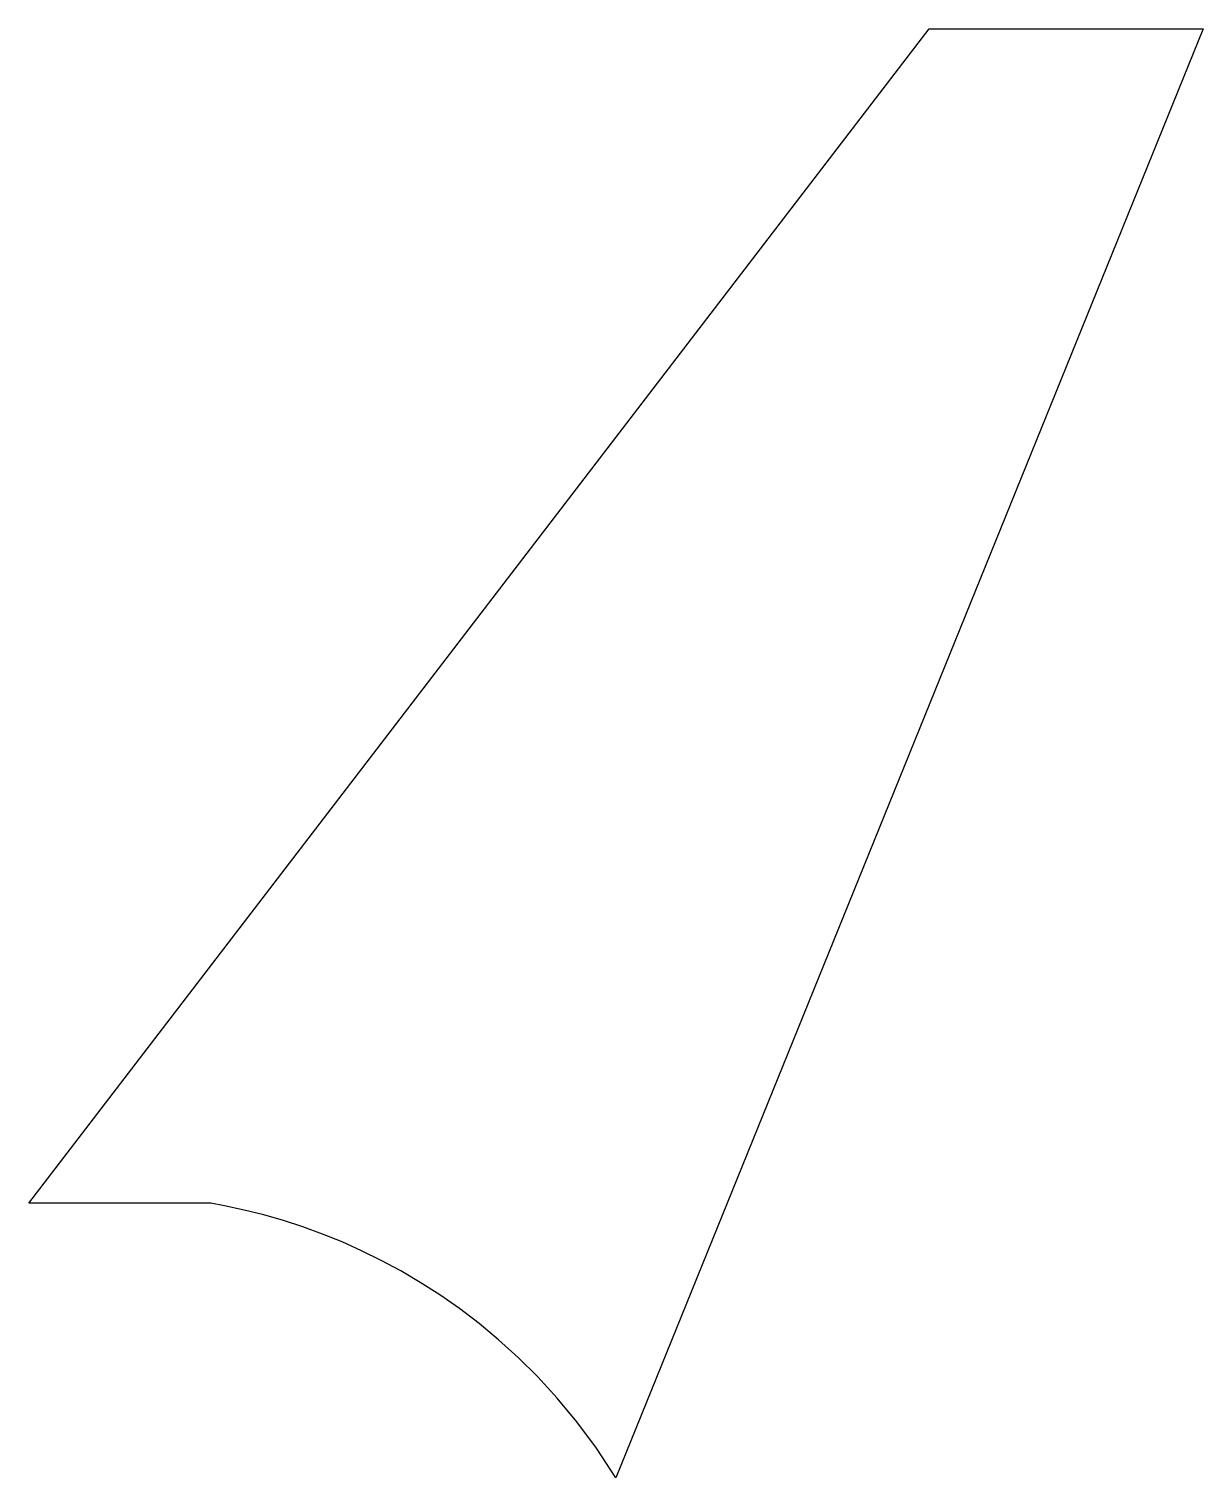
# Model space of a CAD drawing. Header units: millimetres. Extents: x 0 to 150, y -35 to 150.
import ezdxf

# ---------------------------------------------------------------- set-up
doc = ezdxf.new("R2010")
doc.units = ezdxf.units.MM

msp = doc.modelspace()

# ---------------------------------------------------------------- linework, layer by layer
at = {"layer": 'CORTE'}
msp.add_lwpolyline([(0, 0), (115, 150), (150, 150), (75, -35.1), (72.5, -31.3), (70, -27.93), (67.5, -24.91), (65, -22.18), (62.5, -19.7), (60, -17.44), (57.5, -15.37), (55, -13.46), (52.5, -11.72), (50, -10.11), (47.5, -8.64), (45, -7.3), (42.5, -6.07), (40, -4.95), (37.5, -3.94), (35, -3.03), (32.5, -2.22), (30, -1.5), (27.5, -0.87), (25, -0.33), (23.23, 0), (22.5, 0), (20, 0), (17.5, 0), (15, 0), (12.5, 0), (10, 0), (7.5, 0), (5, 0), (2.5, 0)], close=True, dxfattribs=at)

doc.saveas('drawing.dxf')
